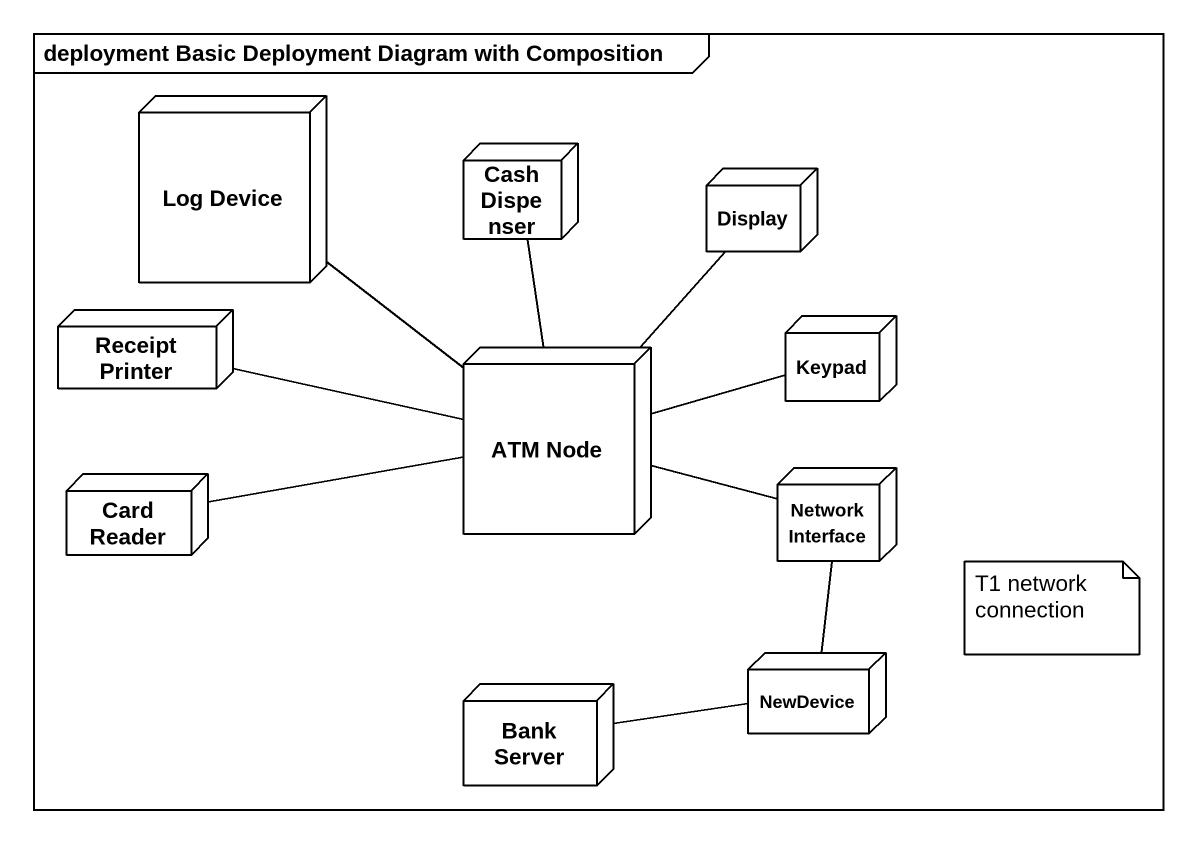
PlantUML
@startuml
mainframe deployment Basic Deployment Diagram with Composition
node "Log Device" as Log_Device
node "Cash Dispenser" as Cash_Dispenser
node Display
node "Receipt Printer" as Receipt_Printer
node "ATM Node" as ATM_Node
node Keypad
node "Card Reader" as Card_Reader
node "Network Interface" as Network_Interface
node NewDevice
node "Bank Server" as Bank_Server
ATM_Node -up- Log_Device
ATM_Node -up- Cash_Dispenser
ATM_Node -up- Display
ATM_Node -left- Receipt_Printer
ATM_Node -right- Keypad
ATM_Node -left- Card_Reader
ATM_Node -right- Network_Interface
Network_Interface -- NewDevice
NewDevice -left- Bank_Server
note as N1
  T1 network connection
end note
@enduml
